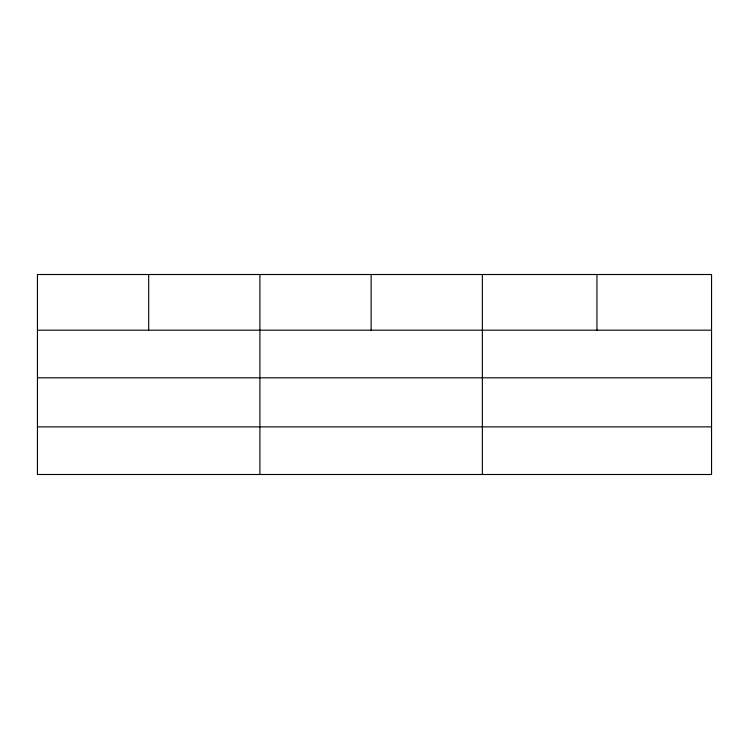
<?xml version="1.0" encoding="UTF-8"?>
<svg xmlns="http://www.w3.org/2000/svg" width="749" height="749" viewBox="0 0 749 749"><rect width="100%" height="100%" fill="white"/><g stroke="black" fill="none" stroke-linecap="round" stroke-linejoin="round"><path stroke-width="1.12" d="M711.55 377.814L711.55 274.508L37.45 274.508L37.45 474.492L711.55 474.492L711.55 377.814L37.45 377.814M37.45 330.187L711.55 330.187M37.45 426.874L711.55 426.874M596.953 274.508L596.953 330.187M482.356 274.508L482.356 474.492M371.13 274.508L371.13 330.187M259.903 274.508L259.903 474.492M148.677 274.508L148.677 330.187"/></g></svg>
